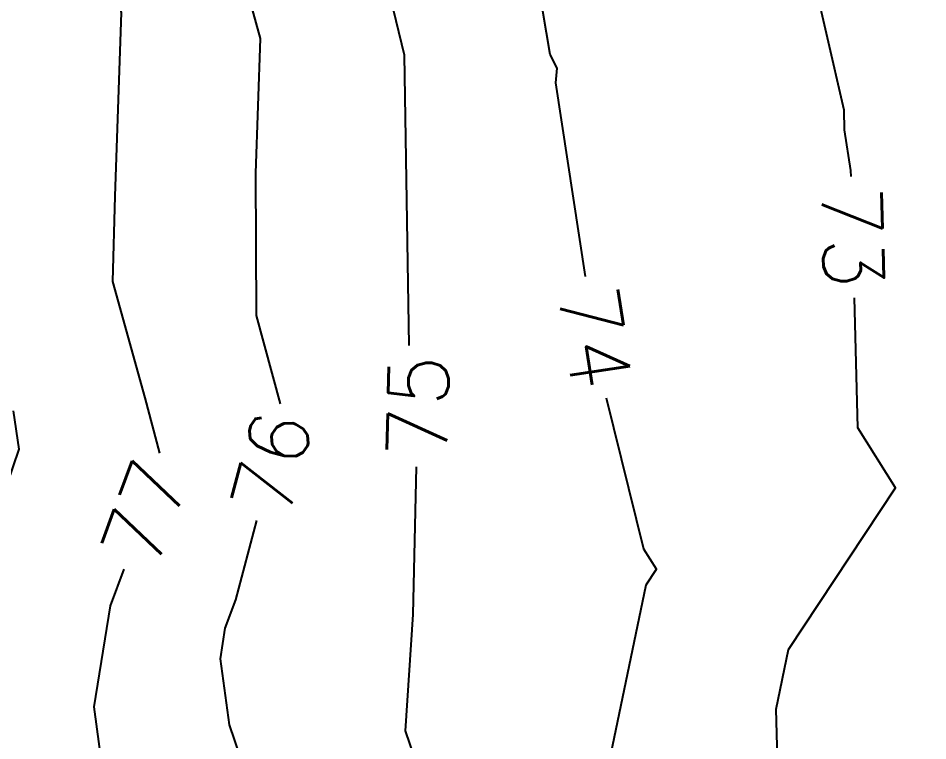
# Model space of a CAD drawing. Header units: metres. Extents: x 729358 to 732680, y 1423022 to 1426117.
# Drawn here: x 731007.9 to 731106.3, y 1425431.2 to 1425509.3 of the extents above; entities that cross this region are included whole.
import ezdxf

# ---------------------------------------------------------------- set-up
doc = ezdxf.new("R2010")
doc.units = ezdxf.units.M
doc.header["$MEASUREMENT"] = 0
for name, color, linetype in [('HR36 IE-Exi_Xref$0$CONTOUR', 8, 'Continuous'), ('HR36 IE-Exi_Xref$0$CONTOURINDEX', 10, 'Continuous'), ('HR36 IE-Exi_Xref$0$CONTOURTEXT', 7, 'Continuous')]:
    doc.layers.add(name, color=color, linetype=linetype)
doc.styles.add('HR36 IE-Exi_Xref$0$5mm', font='simplex', dxfattribs={"height": 5})

msp = doc.modelspace()

# ---------------------------------------------------------------- linework, layer by layer
at = {"layer": 'HR36 IE-Exi_Xref$0$CONTOUR', "flags": 128}
for points, elevation in [([(731023.211, 1425462.242), (731021.597, 1425468.234), (731018.106, 1425480.833), (731018.377, 1425490.055), (731019.067, 1425509.888), (731012.245, 1425534.853), (731011.59, 1425537.765), (731015.847, 1425543.392), (731011.162, 1425546.877), (731011.109, 1425546.91), (730996.224, 1425554.181), (730996.368, 1425554.568), (730996.512, 1425554.955), (730996.551, 1425555.034), (730996.589, 1425555.112), (731012.461, 1425550.511), (731012.54, 1425550.48), (731021.424, 1425545.771), (731023.135, 1425554.084), (731024.364, 1425557.517), (731027.883, 1425567.407), (731029.544, 1425567.024), (731032.179, 1425571.532), (731032.559, 1425572.66)], 77), ([(731050.173, 1425473.895), (731049.661, 1425505.27), (731046.305, 1425519.118), (731046.257, 1425519.348), (731045.238, 1425523.876), (731045.552, 1425524.292), (731041.305, 1425527.451), (731024.877, 1425540.13), (731025.02, 1425540.419), (731025.163, 1425540.708), (731025.222, 1425540.875), (731025.312, 1425541.038), (731049.103, 1425528.795), (731049.146, 1425528.778), (731052.011, 1425527.947), (731057.917, 1425545.277), (731057.925, 1425545.3), (731058.387, 1425546.59), (731058.408, 1425546.649), (731058.623, 1425546.6), (731068.359, 1425544.374), (731069.791, 1425548.192), (731070.152, 1425550.681)], 75), ([(731097.983, 1425492.153), (731097.965, 1425492.813), (731097.263, 1425497.222), (731097.243, 1425499.353), (731093.422, 1425515.943), (731088.997, 1425516.615), (731080.57, 1425518.129), (731080.694, 1425518.858), (731080.701, 1425518.99), (731080.708, 1425519.123), (731089.618, 1425518.91), (731102.918, 1425519.61), (731103.845, 1425521.193), (731104.793, 1425521.653), (731106.281, 1425529.485)], 73), ([(731090.245, 1425421.252), (731089.867, 1425434.589), (731091.205, 1425441.037), (731102.792, 1425458.493), (731098.727, 1425464.984), (731098.342, 1425479.063)], 73), ([(731050.192, 1425228.38), (731050.153, 1425233.582), (731052.983, 1425241.19), (731054.755, 1425248.439), (731054.178, 1425273.682), (731058.108, 1425285.368), (731050.942, 1425309.898), (731050.724, 1425316.283), (731055.691, 1425339.097), (731054.994, 1425344.348), (731051.414, 1425361.557), (731050.01, 1425370.24), (731053.711, 1425387.354), (731049.601, 1425412.798), (731052.921, 1425423.06), (731049.782, 1425432.235), (731050.62, 1425444.801), (731050.978, 1425460.778)], 75), ([(731013.069, 1425237.191), (731017.868, 1425259.258), (731018.179, 1425262.425), (731018.745, 1425262.984), (731020.392, 1425288.766), (731020.682, 1425299.477), (731017.046, 1425319.522), (731015.403, 1425322.525), (731015.562, 1425327.654), (731010.765, 1425367.992), (731013.442, 1425382.298), (731014.922, 1425391.758), (731013.891, 1425397.024), (731012.937, 1425409.216), (731018.046, 1425422.47), (731017.187, 1425426.784), (731016.084, 1425434.817), (731017.861, 1425445.737), (731019.335, 1425449.713)], 77)]:
    msp.add_lwpolyline(points, dxfattribs=dict(at, elevation=elevation))
at = {"layer": 'HR36 IE-Exi_Xref$0$CONTOURINDEX', "flags": 128}
for points, elevation in [([(731036.253, 1425467.585), (731033.675, 1425477.15), (731033.582, 1425492.515), (731034.088, 1425507.072), (731032.22, 1425513.907), (731028.414, 1425530.821), (731030.7, 1425533.842), (731011.546, 1425548.089), (731011.534, 1425548.097), (731008.236, 1425549.708), (731008.268, 1425549.793), (731008.3, 1425549.879), (731008.482, 1425550.247), (731008.664, 1425550.616), (731012.18, 1425549.596), (731012.198, 1425549.589), (731036.466, 1425536.727), (731037.248, 1425540.526), (731041.376, 1425552.053), (731043.146, 1425557.028), (731049.462, 1425555.573), (731050.367, 1425557.121), (731051.812, 1425561.409)], 76), ([(731069.253, 1425481.354), (731066.03, 1425502.312), (731066.195, 1425503.863), (731065.424, 1425505.355), (731065.421, 1425505.361), (731063.028, 1425519.657), (731048.412, 1425524.631), (731048.37, 1425524.654), (731043.36, 1425528.521), (731043.391, 1425528.584), (731043.422, 1425528.647), (731043.565, 1425529.048), (731043.78, 1425529.438), (731048.971, 1425526.767), (731048.98, 1425526.763), (731070.249, 1425520.597), (731070.667, 1425521.823), (731078.042, 1425535.083), (731078.354, 1425535.017), (731078.689, 1425535.472), (731086.935, 1425539.476), (731087.168, 1425540.705)], 74), ([(731067.03, 1425224.656), (731066.957, 1425234.406), (731067.543, 1425235.98), (731072.164, 1425254.884), (731071.962, 1425263.735), (731078.784, 1425284.02), (731076.014, 1425293.501), (731075.148, 1425318.833), (731076.394, 1425324.557), (731075.089, 1425334.385), (731079.81, 1425341.144), (731077.329, 1425365.602), (731080.786, 1425378.631), (731079.588, 1425383.253), (731076.763, 1425391.726), (731071.761, 1425416.12), (731071.45, 1425427.076), (731075.795, 1425448.012), (731076.924, 1425449.713), (731075.573, 1425451.87), (731071.534, 1425468.215)], 74), ([(731005.464, 1425455.377), (731008.001, 1425462.679), (731007.362, 1425466.849)], 78), ([(731032.008, 1425232.556), (731032.484, 1425233.848), (731033.864, 1425240.191), (731036.981, 1425249.471), (731036.789, 1425266.366), (731036.395, 1425283.629), (731037.433, 1425286.716), (731034.395, 1425297.114), (731031.854, 1425317.916), (731035.303, 1425330.3), (731030.659, 1425359.102), (731028.918, 1425367.474), (731025.173, 1425390.622), (731025.624, 1425393.507), (731025.314, 1425395.09), (731026.342, 1425397.966), (731034.279, 1425422.501), (731030.727, 1425432.883), (731029.747, 1425440.027), (731030.283, 1425443.321), (731031.43, 1425446.415), (731033.684, 1425454.966)], 76)]:
    msp.add_lwpolyline(points, dxfattribs=dict(at, elevation=elevation))

# ---------------------------------------------------------------- texts
at = {"layer": 'HR36 IE-Exi_Xref$0$CONTOURTEXT', "char_height": 6.5, "attachment_point": 5, "style": 'HR36 IE-Exi_Xref$0$5mm'}
for s, insert, rotation in [('{73}', (731098.162, 1425485.608, 73), 271.56686), ('{74}', (731070.266, 1425474.765, 74), 278.74326), ('{75}', (731051.124, 1425467.324, 75), 88.71717), ('{76}', (731035.322, 1425461.182, 76), 75.23477), ('{77}', (731021.611, 1425455.852, 77), 69.65903)]:
    msp.add_mtext(s, dxfattribs=dict(at, insert=insert, rotation=rotation))

doc.saveas('drawing.dxf')
